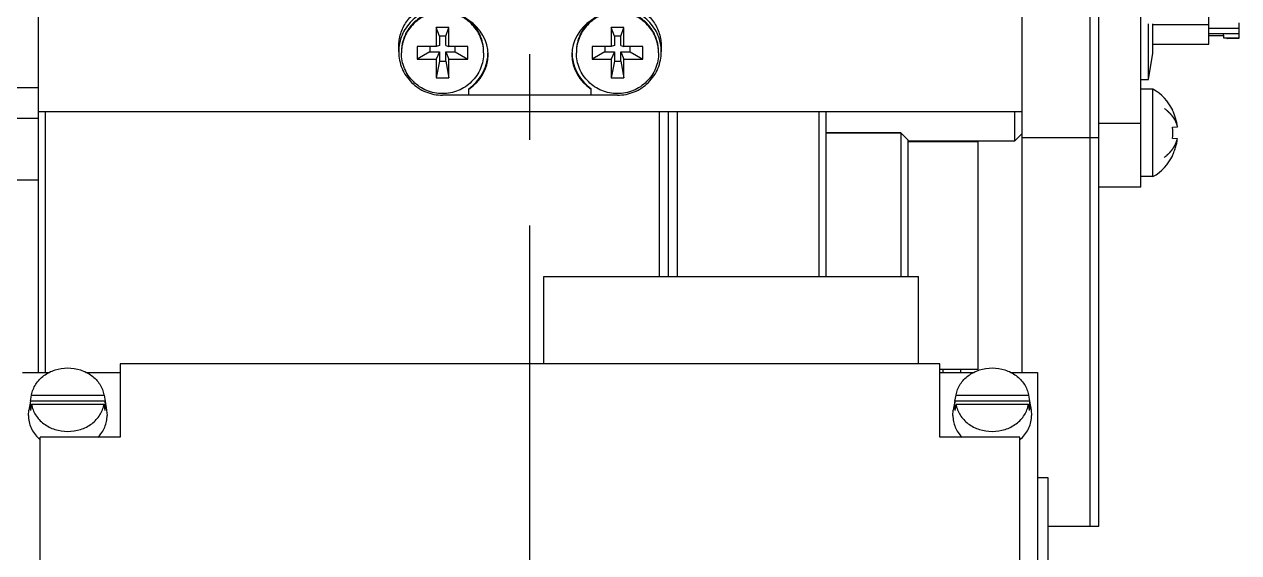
# Model space of a CAD drawing. Header units: millimetres. Extents: x 0 to 594, y 0 to 420.
# Drawn here: x 182.93 to 217.63, y 157.62 to 172.71 of the extents above; entities that cross this region are included whole.
import ezdxf

# ---------------------------------------------------------------- set-up
doc = ezdxf.new("R2010")
doc.units = ezdxf.units.MM
doc.header["$LTSCALE"] = 32.67
doc.linetypes.add('CENTER', pattern=[0.6, 0.375, -0.075, 0.075, -0.075])
doc.layers.get('0').update_dxf_attribs({"linetype": 'CONTINUOUS'})
for name, color, linetype in [('7_ALL_FEATURES', 7, 'CONTINUOUS'), ('AXIS', 7, 'CONTINUOUS'), ('COSMETIC', 7, 'CONTINUOUS'), ('DEFAULT_1', 7, 'CENTER')]:
    doc.layers.add(name, color=color, linetype=linetype)

msp = doc.modelspace()

# ---------------------------------------------------------------- linework, layer by layer
at = {"color": 7, "linetype": 'CONTINUOUS'}
for p, q in [((213.384, 192.631), (213.384, 158.381)), ((213.634, 158.381), (213.634, 192.381)), ((216.784, 172.136), (216.784, 183.757)), ((214.834, 168.062), (214.834, 175.176)), ((211.434, 174.576), (211.434, 162.768)), ((183.334, 174.387), (183.334, 162.768)), ((195.065, 172.613), (194.703, 172.613)), ((194.794, 172.37), (194.703, 172.613)), ((194.703, 172.613), (194.703, 172.074)), ((194.975, 172.37), (195.065, 172.613)), ((195.065, 172.074), (195.065, 172.613)), ((200.065, 172.613), (199.703, 172.613)), ((199.794, 172.37), (199.703, 172.613)), ((199.703, 172.613), (199.703, 172.074)), ((199.975, 172.37), (200.065, 172.613)), ((200.065, 172.074), (200.065, 172.613)), ((216.784, 172.69), (215.184, 172.69)), ((217.634, 172.592), (216.784, 172.592)), ((217.634, 172.592), (217.634, 172.432)), ((194.975, 172.37), (194.794, 172.37)), ((194.794, 172.37), (194.794, 172.101)), ((194.975, 172.101), (194.975, 172.37)), ((199.975, 172.37), (199.794, 172.37)), ((199.794, 172.37), (199.794, 172.101)), ((199.975, 172.101), (199.975, 172.37)), ((215.184, 172.136), (216.784, 172.136)), ((217.634, 172.432), (216.784, 172.432)), ((217.205, 172.379), (216.784, 172.379)), ((217.634, 172.315), (217.634, 172.301)), ((194.703, 172.074), (194.159, 172.074)), ((194.159, 172.074), (194.159, 171.714)), ((194.522, 171.921), (194.159, 171.714)), ((194.522, 172.074), (194.522, 171.921)), ((194.522, 171.921), (194.794, 171.921)), ((194.794, 172.101), (194.703, 172.074)), ((194.794, 171.921), (194.703, 171.714)), ((194.794, 171.921), (194.794, 171.651)), ((194.975, 172.101), (195.065, 172.074)), ((194.975, 171.921), (195.247, 171.921)), ((194.975, 171.921), (195.065, 171.714)), ((194.975, 171.651), (194.975, 171.921)), ((195.609, 172.074), (195.065, 172.074)), ((195.247, 171.921), (195.247, 172.074)), ((195.247, 171.921), (195.609, 171.714)), ((195.609, 171.714), (195.609, 172.074)), ((199.703, 172.074), (199.159, 172.074)), ((199.159, 172.074), (199.159, 171.714)), ((199.522, 171.921), (199.159, 171.714)), ((199.522, 172.074), (199.522, 171.921)), ((199.522, 171.921), (199.794, 171.921)), ((199.794, 172.101), (199.703, 172.074)), ((199.794, 171.921), (199.703, 171.714)), ((199.794, 171.921), (199.794, 171.651)), ((199.975, 172.101), (200.065, 172.074)), ((199.975, 171.921), (200.247, 171.921)), ((199.975, 171.921), (200.065, 171.714)), ((199.975, 171.651), (199.975, 171.921)), ((200.609, 172.074), (200.065, 172.074)), ((200.247, 171.921), (200.247, 172.074)), ((200.247, 171.921), (200.609, 171.714)), ((200.609, 171.714), (200.609, 172.074)), ((194.159, 171.714), (194.703, 171.714)), ((194.703, 171.714), (194.703, 171.175)), ((194.794, 171.651), (194.703, 171.175)), ((194.794, 171.651), (194.975, 171.651)), ((194.975, 171.651), (195.065, 171.175)), ((195.065, 171.714), (195.609, 171.714)), ((195.065, 171.175), (195.065, 171.714)), ((199.159, 171.714), (199.703, 171.714)), ((199.703, 171.714), (199.703, 171.175)), ((199.794, 171.651), (199.703, 171.175)), ((199.794, 171.651), (199.975, 171.651)), ((199.975, 171.651), (200.065, 171.175)), ((200.065, 171.714), (200.609, 171.714)), ((200.065, 171.175), (200.065, 171.714)), ((194.703, 171.175), (195.065, 171.175)), ((199.703, 171.175), (200.065, 171.175)), ((181.134, 170.902), (183.334, 170.902)), ((195.634, 170.684), (195.634, 170.87)), ((199.134, 170.684), (199.134, 170.87)), ((215.184, 170.858), (214.834, 170.858)), ((215.184, 168.358), (215.184, 170.858)), ((181.134, 170.032), (183.334, 170.032)), ((183.334, 170.218), (211.434, 170.218)), ((183.534, 170.218), (183.534, 162.768)), ((201.084, 165.504), (201.084, 170.218)), ((201.334, 170.218), (201.334, 165.504)), ((201.586, 170.218), (201.586, 165.504)), ((205.834, 170.218), (205.834, 165.504)), ((211.234, 169.381), (211.234, 170.218)), ((215.742, 170.251), (215.751, 170.255)), ((214.834, 169.874), (213.634, 169.874)), ((215.742, 169.769), (215.882, 169.783)), ((205.834, 169.606), (207.984, 169.606)), ((208.184, 169.406), (207.984, 169.606)), ((207.984, 169.606), (207.984, 165.504)), ((208.184, 169.406), (208.184, 165.504)), ((210.184, 169.356), (210.184, 162.856)), ((211.434, 169.581), (211.234, 169.381)), ((213.634, 169.465), (211.434, 169.465)), ((215.882, 169.434), (215.742, 169.447)), ((215.751, 168.962), (215.742, 168.965)), ((215.184, 168.358), (214.834, 168.358)), ((181.384, 168.268), (183.334, 168.268)), ((214.834, 168.062), (213.634, 168.062)), ((197.784, 165.504), (208.484, 165.504)), ((197.784, 163.01), (197.784, 165.504)), ((208.484, 163.01), (208.484, 165.504)), ((182.884, 162.768), (183.647, 162.768)), ((184.706, 162.768), (185.676, 162.768)), ((209.092, 163.01), (185.676, 163.01)), ((185.676, 163.01), (185.676, 160.915)), ((209.092, 160.915), (209.092, 163.01)), ((210.184, 162.856), (209.092, 162.856)), ((209.092, 162.768), (210.063, 162.768)), ((211.122, 162.768), (211.884, 162.768)), ((211.884, 162.768), (211.884, 141.782)), ((183.11, 161.944), (183.141, 162.119)), ((183.141, 162.119), (183.142, 162.126)), ((183.141, 162.119), (185.212, 162.119)), ((185.21, 162.126), (185.212, 162.119)), ((185.212, 162.119), (185.243, 161.944)), ((209.526, 161.944), (209.557, 162.119)), ((209.557, 162.119), (209.558, 162.126)), ((209.557, 162.119), (211.628, 162.119)), ((211.626, 162.126), (211.628, 162.119)), ((211.628, 162.119), (211.659, 161.944)), ((183.11, 161.944), (183.064, 161.686)), ((185.243, 161.944), (183.11, 161.944)), ((183.141, 161.859), (183.11, 161.684)), ((183.141, 161.859), (185.212, 161.859)), ((185.243, 161.684), (185.212, 161.859)), ((185.243, 161.944), (185.288, 161.686)), ((209.526, 161.944), (209.48, 161.686)), ((211.659, 161.944), (209.526, 161.944)), ((209.557, 161.859), (209.526, 161.684)), ((209.557, 161.859), (211.628, 161.859)), ((211.659, 161.684), (211.628, 161.859)), ((211.659, 161.944), (211.704, 161.686)), ((183.051, 161.539), (183.064, 161.686)), ((185.288, 161.686), (185.301, 161.539)), ((209.467, 161.539), (209.48, 161.686)), ((211.704, 161.686), (211.717, 161.539)), ((185.676, 160.915), (183.384, 160.915)), ((183.384, 147.11), (183.384, 160.915)), ((211.384, 160.915), (209.092, 160.915)), ((211.384, 147.11), (211.384, 160.915)), ((211.884, 159.77), (212.184, 159.77)), ((212.184, 159.77), (212.184, 146.243)), ((212.184, 158.381), (213.634, 158.381))]:
    msp.add_line(p, q, dxfattribs=at)
for centre, radius, start, end in [((194.862, 171.894), 1.153, 178.7136, 179.9997), ((194.906, 171.894), 1.153, 0.0003, 1.2864), ((194.905, 171.923), 1.279, 356.2597, 358.5711), ((199.863, 171.923), 1.279, 181.4289, 183.7403), ((199.862, 171.894), 1.153, 178.7136, 179.9997), ((199.906, 171.894), 1.153, 0.0003, 1.2864), ((214.457, 169.608), 1.446, 26.6392, 59.8115), ((214.441, 169.609), 1.451, 6.905, 26.2976), ((214.199, 169.608), 1.552, 354.0518, 5.9482), ((214.44, 169.608), 1.452, 348.3578, 350.7507), ((214.44, 169.608), 1.453, 350.751, 353.091), ((214.443, 169.607), 1.45, 333.698, 337.1619), ((214.442, 169.608), 1.45, 337.1625, 340.3107), ((214.441, 169.608), 1.451, 340.3111, 343.1921), ((214.441, 169.608), 1.452, 343.1925, 345.8564), ((214.44, 169.608), 1.452, 345.8567, 348.3576), ((214.457, 169.608), 1.446, 300.1885, 333.3608), ((183.91, 161.814), 0.811, 170.7694, 179.9901), ((183.91, 161.814), 0.811, 180.0099, 189.2306), ((184.442, 161.814), 0.811, 0.0099, 9.2306), ((184.442, 161.814), 0.811, 350.7694, 359.9901), ((210.326, 161.814), 0.811, 170.7694, 179.9901), ((210.326, 161.814), 0.811, 180.0099, 189.2306), ((210.858, 161.814), 0.811, 0.0099, 9.2306), ((210.858, 161.814), 0.811, 350.7694, 359.9901), ((184.072, 161.648), 1.056, 226.9279, 229.2148), ((210.697, 161.648), 1.056, 310.7852, 313.0721)]:
    msp.add_arc(centre, radius, start, end, dxfattribs=at)
for centre, start_param, end_param in [((194.884, 171.839), -0.95584, 0.95584), ((199.884, 171.839), 8.468938, 10.380618)]:
    msp.add_ellipse(centre, major_axis=(1.3, 0), ratio=0.924626, start_param=start_param, end_param=end_param, dxfattribs=at)
for points, knots in [([(195.632, 172.818), (195.547, 172.888), (195.356, 173.004), (195.032, 173.091), (194.697, 173.086), (194.377, 172.988), (194.097, 172.805), (193.879, 172.552), (193.741, 172.249), (193.709, 172.029), (193.709, 171.92)], [0, 0, 0, 0, 0.125126, 0.250466, 0.375879, 0.501201, 0.626295, 0.751095, 0.875627, 1, 1, 1, 1]), ([(196.059, 171.92), (196.057, 171.995), (196.039, 172.145), (195.969, 172.361), (195.858, 172.559), (195.711, 172.732), (195.533, 172.874), (195.331, 172.979), (195.112, 173.044), (194.884, 173.066), (194.657, 173.044), (194.438, 172.979), (194.236, 172.874), (194.058, 172.732), (193.91, 172.559), (193.8, 172.361), (193.729, 172.145), (193.711, 171.995), (193.71, 171.92)], [0, 0, 0, 0, 0.062243, 0.124522, 0.186876, 0.249327, 0.31188, 0.374526, 0.437244, 0.5, 0.562756, 0.625474, 0.68812, 0.750673, 0.813124, 0.875478, 0.937757, 1, 1, 1, 1]), ([(196.059, 171.92), (196.059, 172.005), (196.04, 172.177), (195.956, 172.421), (195.82, 172.641), (195.699, 172.764), (195.632, 172.818)], [0, 0, 0, 0, 0.249563, 0.499315, 0.749432, 1, 1, 1, 1]), ([(199.136, 172.818), (199.07, 172.764), (198.949, 172.641), (198.813, 172.421), (198.728, 172.177), (198.709, 172.005), (198.709, 171.92)], [0, 0, 0, 0, 0.250568, 0.500685, 0.750437, 1, 1, 1, 1]), ([(201.059, 171.92), (201.057, 171.995), (201.039, 172.145), (200.969, 172.361), (200.858, 172.559), (200.711, 172.732), (200.533, 172.874), (200.331, 172.979), (200.112, 173.044), (199.884, 173.066), (199.657, 173.044), (199.438, 172.979), (199.236, 172.874), (199.058, 172.732), (198.91, 172.559), (198.8, 172.361), (198.729, 172.145), (198.711, 171.995), (198.71, 171.92)], [0, 0, 0, 0, 0.062243, 0.124522, 0.186876, 0.249327, 0.31188, 0.374526, 0.437244, 0.5, 0.562756, 0.625474, 0.68812, 0.750673, 0.813124, 0.875478, 0.937757, 1, 1, 1, 1]), ([(201.059, 171.92), (201.059, 172.029), (201.028, 172.249), (200.89, 172.552), (200.672, 172.805), (200.392, 172.988), (200.071, 173.086), (199.736, 173.091), (199.413, 173.004), (199.221, 172.888), (199.136, 172.818)], [0, 0, 0, 0, 0.124373, 0.248905, 0.373705, 0.498799, 0.624121, 0.749534, 0.874874, 1, 1, 1, 1]), ([(196.059, 171.894), (196.059, 171.818), (196.044, 171.665), (195.977, 171.445), (195.867, 171.242), (195.72, 171.065), (195.541, 170.919), (195.337, 170.81), (195.115, 170.744), (194.884, 170.721), (194.654, 170.744), (194.432, 170.81), (194.227, 170.919), (194.048, 171.065), (193.901, 171.242), (193.792, 171.445), (193.724, 171.665), (193.709, 171.818), (193.709, 171.894)], [0, 0, 0, 0, 0.062241, 0.124518, 0.18687, 0.249319, 0.311871, 0.374519, 0.43724, 0.5, 0.56276, 0.625481, 0.688129, 0.750681, 0.81313, 0.875482, 0.937759, 1, 1, 1, 1]), ([(195.634, 170.87), (195.713, 170.925), (195.858, 171.053), (196.028, 171.288), (196.141, 171.554), (196.175, 171.744), (196.182, 171.84)], [0, 0, 0, 0, 0.250625, 0.500764, 0.750511, 1, 1, 1, 1]), ([(198.587, 171.84), (198.593, 171.744), (198.627, 171.554), (198.741, 171.288), (198.91, 171.053), (199.056, 170.925), (199.134, 170.87)], [0, 0, 0, 0, 0.249489, 0.499236, 0.749375, 1, 1, 1, 1]), ([(201.059, 171.894), (201.059, 171.818), (201.044, 171.665), (200.977, 171.445), (200.867, 171.242), (200.72, 171.065), (200.541, 170.919), (200.337, 170.81), (200.115, 170.744), (199.884, 170.721), (199.654, 170.744), (199.432, 170.81), (199.227, 170.919), (199.048, 171.065), (198.901, 171.242), (198.792, 171.445), (198.724, 171.665), (198.709, 171.818), (198.709, 171.894)], [0, 0, 0, 0, 0.062241, 0.124518, 0.18687, 0.249319, 0.311871, 0.374519, 0.43724, 0.5, 0.56276, 0.625481, 0.688129, 0.750681, 0.81313, 0.875482, 0.937759, 1, 1, 1, 1]), ([(183.142, 162.126), (183.151, 162.179), (183.182, 162.285), (183.258, 162.433), (183.363, 162.566), (183.493, 162.681), (183.644, 162.775), (183.869, 162.867), (184.176, 162.914), (184.483, 162.867), (184.708, 162.775), (184.86, 162.681), (184.99, 162.566), (185.095, 162.433), (185.171, 162.285), (185.201, 162.179), (185.21, 162.126)], [0, 0, 0, 0, 0.058085, 0.117181, 0.177661, 0.239698, 0.303266, 0.368159, 0.5, 0.631841, 0.696734, 0.760302, 0.822339, 0.882819, 0.941915, 1, 1, 1, 1]), ([(209.558, 162.126), (209.567, 162.179), (209.598, 162.285), (209.674, 162.433), (209.779, 162.566), (209.909, 162.681), (210.06, 162.775), (210.285, 162.867), (210.592, 162.914), (210.899, 162.867), (211.124, 162.775), (211.276, 162.681), (211.406, 162.566), (211.511, 162.433), (211.587, 162.285), (211.617, 162.179), (211.626, 162.126)], [0, 0, 0, 0, 0.058085, 0.117181, 0.177661, 0.239698, 0.303266, 0.368159, 0.5, 0.631841, 0.696734, 0.760302, 0.822339, 0.882819, 0.941915, 1, 1, 1, 1]), ([(183.141, 161.859), (183.15, 161.805), (183.179, 161.699), (183.255, 161.55), (183.359, 161.415), (183.49, 161.299), (183.642, 161.204), (183.867, 161.111), (184.176, 161.064), (184.485, 161.111), (184.711, 161.204), (184.863, 161.299), (184.993, 161.415), (185.098, 161.55), (185.173, 161.699), (185.203, 161.805), (185.212, 161.859)], [0, 0, 0, 0, 0.058076, 0.117153, 0.177613, 0.239636, 0.303204, 0.36811, 0.5, 0.63189, 0.696796, 0.760364, 0.822387, 0.882847, 0.941924, 1, 1, 1, 1]), ([(209.557, 161.859), (209.566, 161.805), (209.595, 161.699), (209.671, 161.55), (209.775, 161.415), (209.906, 161.299), (210.058, 161.204), (210.283, 161.111), (210.592, 161.064), (210.901, 161.111), (211.127, 161.204), (211.279, 161.299), (211.409, 161.415), (211.514, 161.55), (211.589, 161.699), (211.619, 161.805), (211.628, 161.859)], [0, 0, 0, 0, 0.058076, 0.117153, 0.177613, 0.239636, 0.303204, 0.36811, 0.5, 0.63189, 0.696796, 0.760364, 0.822387, 0.882847, 0.941924, 1, 1, 1, 1]), ([(183.051, 161.539), (183.051, 161.478), (183.065, 161.356), (183.123, 161.179), (183.219, 161.016), (183.304, 160.921), (183.351, 160.877)], [0, 0, 0, 0, 0.243836, 0.490387, 0.741952, 1, 1, 1, 1]), ([(185.04, 160.914), (185.081, 160.957), (185.155, 161.049), (185.239, 161.203), (185.29, 161.368), (185.301, 161.482), (185.301, 161.539)], [0, 0, 0, 0, 0.257201, 0.508552, 0.755463, 1, 1, 1, 1]), ([(209.467, 161.539), (209.467, 161.482), (209.479, 161.368), (209.53, 161.203), (209.613, 161.049), (209.688, 160.957), (209.729, 160.914)], [0, 0, 0, 0, 0.244537, 0.491448, 0.742799, 1, 1, 1, 1]), ([(211.418, 160.877), (211.465, 160.921), (211.549, 161.016), (211.645, 161.179), (211.704, 161.356), (211.717, 161.478), (211.717, 161.539)], [0, 0, 0, 0, 0.258048, 0.509613, 0.756164, 1, 1, 1, 1])]:
    msp.add_open_spline(points, degree=3, knots=knots, dxfattribs=at)
at = {"layer": '7_ALL_FEATURES', "color": 7, "linetype": 'CONTINUOUS'}
for p, q in [((217.634, 172.75), (217.634, 172.592)), ((217.634, 172.432), (217.634, 172.315)), ((193.634, 171.923), (193.634, 172.072)), ((201.134, 172.072), (201.134, 171.923)), ((199.884, 170.684), (194.884, 170.684))]:
    msp.add_line(p, q, dxfattribs=at)
for centre, major_axis, ratio, start_param, end_param in [((216.759, 170.552), (0, 3.119), 0.176327, -0.969897, -0.923685), ((216.759, 171.844), (0, 2.206), 0.249328, -1.36242, -1.358809)]:
    msp.add_ellipse(centre, major_axis=major_axis, ratio=ratio, start_param=start_param, end_param=end_param, dxfattribs=at)
for points, knots in [([(193.634, 172.072), (193.634, 172.197), (193.673, 172.449), (193.842, 172.791), (194.106, 173.067), (194.33, 173.19), (194.448, 173.234)], [0, 0, 0, 0, 0.249274, 0.498912, 0.749148, 1, 1, 1, 1]), ([(194.884, 173.162), (194.803, 173.162), (194.639, 173.147), (194.403, 173.076), (194.185, 172.96), (193.995, 172.805), (193.838, 172.616), (193.722, 172.401), (193.65, 172.167), (193.634, 172.004), (193.634, 171.923)], [0, 0, 0, 0, 0.125525, 0.250961, 0.376259, 0.501362, 0.626259, 0.750964, 0.875522, 1, 1, 1, 1]), ([(201.134, 171.923), (201.134, 172.004), (201.118, 172.167), (201.046, 172.401), (200.93, 172.616), (200.774, 172.805), (200.583, 172.96), (200.366, 173.076), (200.13, 173.147), (199.966, 173.162), (199.884, 173.162)], [0, 0, 0, 0, 0.124478, 0.249036, 0.373741, 0.498638, 0.623741, 0.749039, 0.874475, 1, 1, 1, 1]), ([(200.32, 173.234), (200.438, 173.19), (200.662, 173.067), (200.926, 172.791), (201.095, 172.449), (201.134, 172.197), (201.134, 172.072)], [0, 0, 0, 0, 0.250852, 0.501088, 0.750726, 1, 1, 1, 1]), ([(193.634, 171.923), (193.634, 171.842), (193.65, 171.68), (193.722, 171.446), (193.838, 171.23), (193.995, 171.041), (194.185, 170.886), (194.403, 170.771), (194.639, 170.7), (194.803, 170.684), (194.884, 170.684)], [0, 0, 0, 0, 0.124478, 0.249036, 0.373741, 0.498638, 0.623741, 0.749039, 0.874475, 1, 1, 1, 1]), ([(199.884, 170.684), (199.966, 170.684), (200.13, 170.7), (200.366, 170.771), (200.583, 170.886), (200.774, 171.041), (200.93, 171.23), (201.046, 171.446), (201.118, 171.68), (201.134, 171.842), (201.134, 171.923)], [0, 0, 0, 0, 0.125525, 0.250961, 0.376259, 0.501362, 0.626259, 0.750964, 0.875522, 1, 1, 1, 1])]:
    msp.add_open_spline(points, degree=3, knots=knots, dxfattribs=at)
at = {"layer": 'AXIS', "color": 7, "linetype": 'CONTINUOUS'}
for p, q in [((215.059, 171.131), (215.059, 172.725)), ((215.184, 171.881), (215.184, 172.725)), ((217.634, 172.315), (217.213, 172.315)), ((217.634, 172.301), (217.297, 172.301)), ((215.059, 171.131), (215.184, 171.881)), ((214.834, 171.131), (215.059, 171.131)), ((205.644, 165.504), (205.644, 170.218)), ((207.984, 169.606), (205.834, 169.606)), ((208.184, 169.381), (211.234, 169.381)), ((210.184, 169.356), (208.184, 169.356)), ((209.184, 162.856), (209.184, 162.768)), ((209.684, 162.856), (209.684, 162.768))]:
    msp.add_line(p, q, dxfattribs=at)
msp.add_ellipse((216.759, 172.305), major_axis=(0.55, 0), ratio=0.034921, start_param=-0.208376, end_param=0.6009, dxfattribs=at)
at = {"layer": 'COSMETIC', "color": 7, "linetype": 'CONTINUOUS'}
for points in [[(215.511, 170.308), (215.522, 170.299), (215.539, 170.285), (215.558, 170.269), (215.569, 170.26), (215.578, 170.253), (215.586, 170.246), (215.592, 170.241), (215.596, 170.238), (215.598, 170.236), (215.599, 170.235), (215.601, 170.234), (215.603, 170.232), (215.606, 170.229), (215.611, 170.224), (215.617, 170.217), (215.628, 170.207), (215.64, 170.194), (215.653, 170.181), (215.663, 170.171), (215.669, 170.165), (215.674, 170.16), (215.678, 170.156), (215.68, 170.154), (215.681, 170.153), (215.682, 170.151), (215.683, 170.15), (215.686, 170.147), (215.688, 170.144), (215.693, 170.138), (215.698, 170.131), (215.705, 170.123), (215.711, 170.115), (215.718, 170.107), (215.724, 170.099), (215.731, 170.091), (215.736, 170.084), (215.74, 170.078), (215.744, 170.074), (215.746, 170.071), (215.748, 170.069), (215.749, 170.067), (215.75, 170.066), (215.751, 170.065), (215.752, 170.064), (215.753, 170.061), (215.755, 170.058), (215.758, 170.053), (215.762, 170.048), (215.766, 170.04), (215.772, 170.032), (215.777, 170.023), (215.782, 170.015), (215.788, 170.006), (215.793, 169.998), (215.797, 169.99), (215.801, 169.985), (215.803, 169.981), (215.805, 169.978), (215.806, 169.977), (215.807, 169.975), (215.808, 169.974), (215.809, 169.971), (215.81, 169.968), (215.813, 169.962), (215.816, 169.955), (215.822, 169.943), (215.829, 169.929), (215.835, 169.915), (215.841, 169.903), (215.844, 169.896), (215.847, 169.89), (215.848, 169.887), (215.849, 169.884), (215.85, 169.883), (215.851, 169.881), (215.851, 169.879), (215.852, 169.876), (215.853, 169.872), (215.855, 169.866), (215.858, 169.858), (215.861, 169.849), (215.865, 169.836), (215.872, 169.814), (215.878, 169.796), (215.882, 169.783)], [(215.511, 168.908), (215.522, 168.917), (215.539, 168.931), (215.558, 168.947), (215.569, 168.956), (215.578, 168.963), (215.586, 168.97), (215.592, 168.975), (215.596, 168.979), (215.598, 168.98), (215.599, 168.981), (215.601, 168.982), (215.603, 168.985), (215.606, 168.988), (215.611, 168.993), (215.617, 168.999), (215.628, 169.01), (215.64, 169.022), (215.653, 169.035), (215.663, 169.045), (215.669, 169.052), (215.674, 169.057), (215.678, 169.06), (215.68, 169.062), (215.681, 169.064), (215.682, 169.065), (215.683, 169.067), (215.686, 169.069), (215.688, 169.073), (215.693, 169.078), (215.698, 169.085), (215.705, 169.093), (215.711, 169.101), (215.718, 169.11), (215.724, 169.118), (215.731, 169.126), (215.736, 169.133), (215.74, 169.138), (215.744, 169.142), (215.746, 169.146), (215.748, 169.148), (215.749, 169.149), (215.75, 169.15), (215.751, 169.151), (215.752, 169.153), (215.753, 169.155), (215.755, 169.159), (215.758, 169.163), (215.762, 169.169), (215.766, 169.176), (215.772, 169.185), (215.777, 169.193), (215.782, 169.202), (215.788, 169.21), (215.793, 169.219), (215.797, 169.226), (215.801, 169.232), (215.803, 169.235), (215.805, 169.238), (215.806, 169.24), (215.807, 169.241), (215.808, 169.243), (215.809, 169.245), (215.81, 169.249), (215.813, 169.255), (215.816, 169.262), (215.822, 169.273), (215.829, 169.288), (215.835, 169.302), (215.841, 169.313), (215.844, 169.32), (215.847, 169.326), (215.848, 169.33), (215.849, 169.332), (215.85, 169.334), (215.851, 169.335), (215.851, 169.337), (215.852, 169.34), (215.853, 169.344), (215.855, 169.351), (215.858, 169.358), (215.861, 169.368), (215.865, 169.38), (215.872, 169.402), (215.878, 169.421), (215.882, 169.434)]]:
    msp.add_open_spline(points, degree=3, knots=[0, 0, 0, 0, 0.0625, 0.09375, 0.109375, 0.125, 0.140625, 0.15625, 0.160156, 0.164062, 0.166016, 0.167969, 0.171875, 0.179688, 0.1875, 0.203125, 0.21875, 0.25, 0.28125, 0.296875, 0.3125, 0.320312, 0.328125, 0.332031, 0.333984, 0.335938, 0.339844, 0.34375, 0.351562, 0.359375, 0.375, 0.390625, 0.40625, 0.421875, 0.4375, 0.453125, 0.46875, 0.476562, 0.484375, 0.492188, 0.496094, 0.498047, 0.5, 0.501953, 0.503906, 0.507812, 0.515625, 0.523438, 0.53125, 0.546875, 0.5625, 0.578125, 0.59375, 0.609375, 0.625, 0.640625, 0.648438, 0.65625, 0.660156, 0.664062, 0.666016, 0.667969, 0.671875, 0.679688, 0.6875, 0.703125, 0.71875, 0.75, 0.78125, 0.796875, 0.8125, 0.820312, 0.828125, 0.832031, 0.833984, 0.835938, 0.839844, 0.84375, 0.851562, 0.859375, 0.875, 0.890625, 0.90625, 0.9375, 1, 1, 1, 1], dxfattribs=at)
at = {"layer": 'DEFAULT_1', "color": 9, "linetype": 'CENTER'}
msp.add_line((197.384, 135.106), (197.384, 267.604), dxfattribs=at)

doc.saveas('drawing.dxf')
